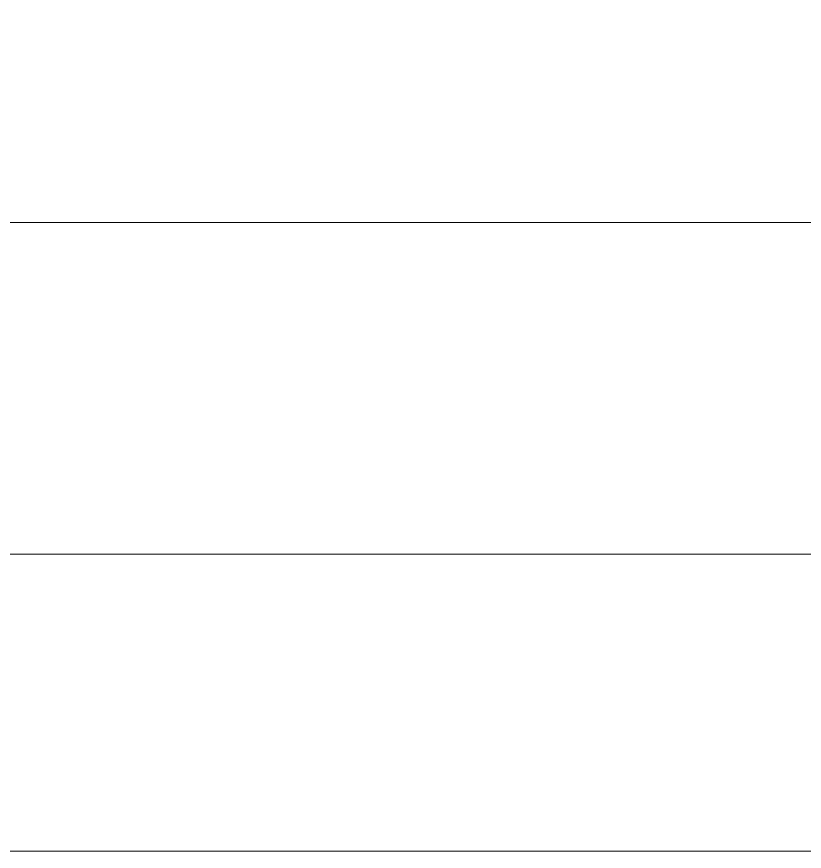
# Model space of a CAD drawing. Header units: millimetres. Extents: x 97 to 215964, y -4577 to 60645.
# Drawn here: x 141830.7 to 141880.6, y 39775 to 39827.8 of the extents above; entities that cross this region are included whole.
import ezdxf

# ---------------------------------------------------------------- set-up
doc = ezdxf.new("R2010")
doc.units = ezdxf.units.MM
for name, color, linetype, lineweight in [('A-GLAZ-____-MCUT', 151, 'Continuous', 9), ('A-GLAZ-____-OTLN', 151, 'Continuous', 9), ('A-GLAZ-CURT-OTLN', 52, 'Continuous', 9), ('A-GLAZ-CWMG-OTLN', 51, 'Continuous', 9)]:
    doc.layers.add(name, color=color, linetype=linetype, lineweight=lineweight)

# ---------------------------------------------------------------- blocks, each defined once
blk = doc.blocks.new('PNS_Панель прямоугольная2 - Нр_Стекло - 40мм-40428531-О_АИ_ПП_8_400_Целиком')
at = {"layer": 'A-GLAZ-____-OTLN', "lineweight": 5}
h = blk.add_hatch(dxfattribs=at)
h.set_pattern_fill('FP_24', color=256, style=0, pattern_type=2)
h.set_pattern_definition([(45, (-82692.5, -39714.82), (-282.8427, 282.8427), [200, -600]), (45, (-82892.5, -39814.82), (-282.8427, 282.8427), [600, -200]), (45, (-82492.5, -39914.82), (-282.8427, 282.8427), [200, -600])])
h.paths.add_polyline_path([(502.5, 0), (502.5, 40), (-502.5, 40), (-502.5, 0), (-102.581, 0)])
at = {"layer": 'A-GLAZ-____-MCUT', "color": 10, "lineweight": 5}
blk.add_line((502.5, 0), (-502.5, 0), dxfattribs=at)
at = {"layer": 'A-GLAZ-____-OTLN', "color": 10, "lineweight": 5}
blk.add_line((-502.5, 0), (502.5, 0), dxfattribs=at)
blk = doc.blocks.new('Прямоугольный импост - Рядовой 50х200-40428490-О_АИ_ПП_8_400_Целиком')
at = {"layer": 'A-GLAZ-CWMG-OTLN', "color": 10, "lineweight": 5}
for p, q in [((82100, 39793.823), (83085, 39793.823)), ((82100, 39775.023), (83085, 39775.023))]:
    blk.add_line(p, q, dxfattribs=at)
blk = doc.blocks.new('0083_СОШ675_АР_R22_rvt-1-О_АИ_ПП_8_400_Целиком')
at = {"layer": 'A-GLAZ-CURT-OTLN', "color": 90, "lineweight": 9}
blk.add_blockref('PNS_Панель прямоугольная2 - Нр_Стекло - 40мм-40428531-О_АИ_ПП_8_400_Целиком', (82592.5, 39814.823), dxfattribs=at)
at = {"layer": 'A-GLAZ-CWMG-OTLN', "color": 90, "lineweight": 9}
blk.add_blockref('Прямоугольный импост - Рядовой 50х200-40428490-О_АИ_ПП_8_400_Целиком', (0, 0), dxfattribs=at)

msp = doc.modelspace()

# ---------------------------------------------------------------- block references
at = {"color": 250, "lineweight": 5}
msp.add_blockref('0083_СОШ675_АР_R22_rvt-1-О_АИ_ПП_8_400_Целиком', (58797.887824, 0), dxfattribs=at)

doc.saveas('drawing.dxf')
